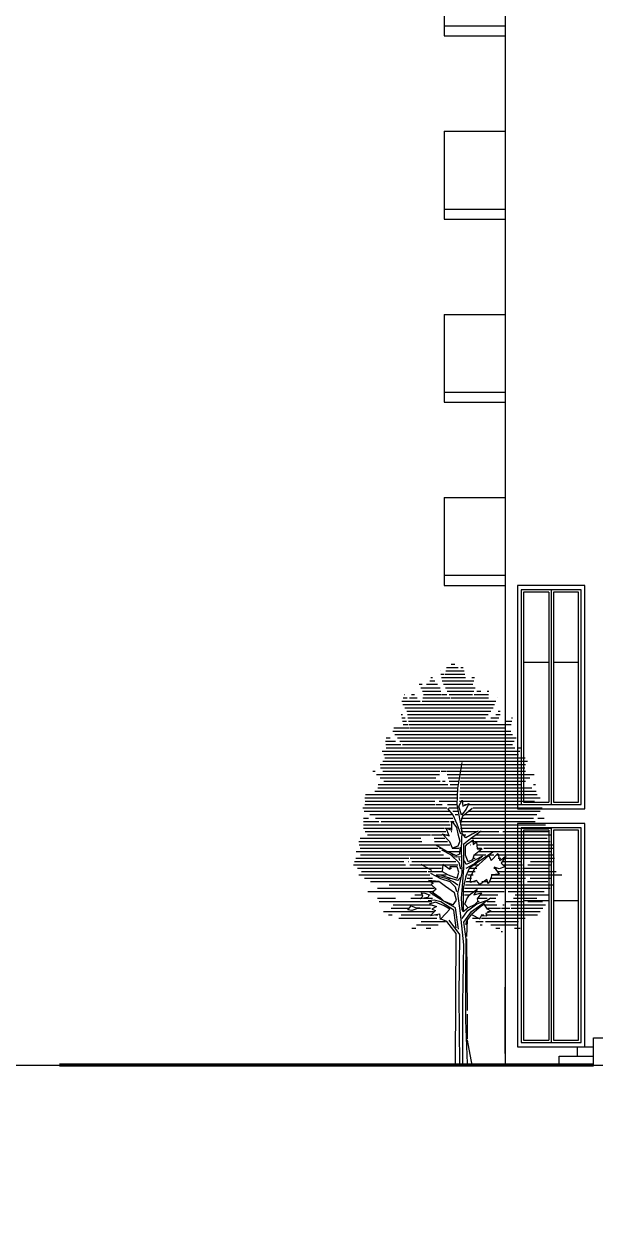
# Model space of a CAD drawing. Header units: inches. Extents: x -634 to 3638, y -6930911 to 5552.
# Drawn here: x 2306.56 to 2315.58, y 3390.96 to 3409.74 of the extents above; entities that cross this region are included whole.
import ezdxf

# ---------------------------------------------------------------- set-up
doc = ezdxf.new("R2010")
doc.units = ezdxf.units.IN
doc.header["$MEASUREMENT"] = 0
doc.linetypes.add('Dashed', pattern=[1128.888893, 564.444447, -564.444447])
for name, color, linetype in [('derevo', 7, 'Continuous'), ('OGRAJDENIYE', 255, 'Continuous'), ('развертка', 7, 'Continuous')]:
    doc.layers.add(name, color=color, linetype=linetype)
for name, color, linetype, lineweight in [('ELEV', 134, 'Continuous', 18), ('WALLS', 7, 'Continuous', 70), ('фасады', 7, 'Continuous', 30), ('фасады2', 7, 'Continuous', 25)]:
    doc.layers.add(name, color=color, linetype=linetype, lineweight=lineweight)

# ---------------------------------------------------------------- blocks, each defined once
blk = doc.blocks.new('*X24')
at = {"color": 0, "linetype": 'ByBlock'}
for p, q in [((108.775, 21.7), (109.124, 21.7)), ((108.911, 21.8), (109.024, 21.8)), ((109.203, 21.7), (109.275, 21.7)), ((108.305, 21.4), (108.35, 21.4)), ((108.584, 21.6), (108.585, 21.6)), ((108.603, 21.5), (108.702, 21.5)), ((108.623, 21.4), (109.342, 21.4)), ((108.731, 21.5), (109.32, 21.5)), ((108.753, 21.6), (109.298, 21.6)), ((109.53, 21.4), (109.611, 21.4)), ((107.957, 21.2), (108.045, 21.2)), ((108.005, 21.1), (108.584, 21.1)), ((108.052, 21), (108.599, 21)), ((108.174, 21.2), (108.508, 21.2)), ((108.273, 21.3), (108.429, 21.3)), ((108.642, 21.3), (109.586, 21.3)), ((108.68, 21.2), (109.56, 21.2)), ((108.739, 21.1), (109.633, 21.1)), ((108.798, 21), (109.593, 21)), ((109.68, 21), (109.798, 21)), ((109.987, 21), (110.038, 21)), ((107.441, 20.7), (107.984, 20.7)), ((107.478, 20.8), (107.601, 20.8)), ((107.515, 20.9), (107.525, 20.9)), ((107.671, 20.8), (107.901, 20.8)), ((107.73, 20.9), (107.817, 20.9)), ((108.043, 20.7), (110.248, 20.7)), ((108.062, 20.8), (108.887, 20.8)), ((108.082, 20.9), (108.614, 20.9)), ((108.633, 20.9), (108.786, 20.9)), ((108.857, 20.9), (109.553, 20.9)), ((108.916, 20.8), (109.512, 20.8)), ((109.519, 20.8), (110.025, 20.8)), ((109.6, 20.9), (110.032, 20.9)), ((110.283, 20.8), (110.288, 20.8)), ((107.421, 20.3), (107.455, 20.3)), ((107.466, 20.6), (110.209, 20.6)), ((107.53, 20.5), (110.169, 20.5)), ((107.589, 20.4), (110.097, 20.4)), ((107.605, 20.3), (110.017, 20.3)), ((110.247, 20.3), (110.376, 20.3)), ((110.317, 20.4), (110.376, 20.4)), ((107.441, 20.2), (107.536, 20.2)), ((107.46, 20.1), (107.581, 20.1)), ((107.48, 20), (107.617, 20)), ((107.62, 20.2), (109.938, 20.2)), ((107.636, 20.1), (110.292, 20.1)), ((107.652, 20), (110.708, 20)), ((110.098, 20.2), (110.341, 20.2)), ((110.543, 20.1), (110.73, 20.1)), ((110.719, 20.2), (110.747, 20.2)), ((106.965, 19.6), (107.088, 19.6)), ((107.165, 19.8), (110.695, 19.8)), ((107.201, 19.9), (107.487, 19.9)), ((107.23, 19.7), (110.746, 19.7)), ((107.306, 19.6), (110.851, 19.6)), ((107.5, 19.9), (107.652, 19.9)), ((107.667, 19.9), (110.544, 19.9)), ((106.951, 19.5), (107.249, 19.5)), ((106.958, 19.4), (107.409, 19.4)), ((106.965, 19.3), (110.814, 19.3)), ((107.382, 19.5), (110.796, 19.5)), ((107.458, 19.4), (110.742, 19.4)), ((110.888, 19.3), (111.004, 19.3)), ((106.846, 19.2), (110.965, 19.2)), ((106.875, 18.9), (111.197, 18.9)), ((106.899, 19.1), (110.926, 19.1)), ((106.929, 19), (111.124, 19)), ((106.575, 18.6), (106.641, 18.6)), ((106.685, 18.5), (108.568, 18.5)), ((106.794, 18.8), (111.139, 18.8)), ((106.798, 18.7), (108.736, 18.7)), ((106.873, 18.6), (108.579, 18.6)), ((108.617, 18.6), (108.753, 18.6)), ((108.741, 18.7), (109.205, 18.7)), ((108.769, 18.6), (109.19, 18.6)), ((108.796, 18.5), (109.175, 18.5)), ((109.196, 18.5), (111.396, 18.5)), ((109.2, 18.6), (111.136, 18.6)), ((109.205, 18.7), (111.115, 18.7)), ((106.734, 18.2), (108.817, 18.2)), ((106.795, 18.4), (108.454, 18.4)), ((106.905, 18.3), (108.586, 18.3)), ((108.649, 18.3), (108.738, 18.3)), ((108.824, 18.4), (109.16, 18.4)), ((108.851, 18.3), (109.144, 18.3)), ((108.879, 18.2), (109.129, 18.2)), ((109.181, 18.2), (111.004, 18.2)), ((109.186, 18.3), (111.134, 18.3)), ((109.191, 18.4), (111.265, 18.4)), ((111.37, 18.2), (111.433, 18.2)), ((106.331, 17.8), (109.083, 17.8)), ((106.352, 17.9), (109.084, 17.9)), ((106.636, 18), (109.099, 18)), ((106.72, 18.1), (109.114, 18.1)), ((109.162, 17.8), (111.577, 17.8)), ((109.167, 17.9), (111.481, 17.9)), ((109.172, 18), (111.458, 18)), ((109.177, 18.1), (111.322, 18.1)), ((106.273, 17.5), (108.787, 17.5)), ((106.332, 17.6), (108.43, 17.6)), ((106.338, 17.7), (108.42, 17.7)), ((108.462, 17.6), (108.647, 17.6)), ((108.554, 17.7), (109.088, 17.7)), ((108.805, 17.6), (109.093, 17.6)), ((108.844, 17.5), (109.099, 17.5)), ((109.158, 17.7), (109.188, 17.7)), ((109.264, 17.7), (111.4, 17.7)), ((109.307, 17.6), (109.383, 17.6)), ((109.451, 17.6), (111.664, 17.6)), ((109.561, 17.5), (111.636, 17.5)), ((106.292, 17.2), (106.438, 17.2)), ((106.292, 17.1), (106.752, 17.1)), ((106.311, 17.4), (108.883, 17.4)), ((106.48, 17.3), (108.922, 17.3)), ((106.649, 17.2), (108.962, 17.2)), ((106.819, 17.1), (108.855, 17.1)), ((108.896, 17.1), (109.001, 17.1)), ((108.961, 17.4), (109.104, 17.4)), ((109.035, 17.3), (109.109, 17.3)), ((109.11, 17.2), (109.114, 17.2)), ((109.199, 17.1), (111.426, 17.1)), ((109.212, 17.2), (111.377, 17.2)), ((109.329, 17.3), (111.477, 17.3)), ((109.445, 17.4), (111.577, 17.4)), ((111.5, 17.2), (111.697, 17.2)), ((106.292, 17), (108.882, 17)), ((106.292, 16.9), (108.694, 16.9)), ((106.338, 16.8), (108.749, 16.8)), ((108.71, 16.9), (108.909, 16.9)), ((108.91, 16.8), (108.936, 16.8)), ((109.193, 17), (111.728, 17)), ((109.193, 16.9), (111.887, 16.9)), ((109.238, 16.8), (109.673, 16.8)), ((109.746, 16.8), (110.338, 16.8)), ((110.453, 16.8), (111.846, 16.8)), ((106.149, 16.5), (108.041, 16.5)), ((106.159, 16.4), (108.874, 16.4)), ((106.194, 16.6), (108.008, 16.6)), ((106.416, 16.7), (108.298, 16.7)), ((108.322, 16.7), (108.647, 16.7)), ((108.401, 16.6), (108.723, 16.6)), ((108.414, 16.5), (108.799, 16.5)), ((108.713, 16.7), (108.803, 16.7)), ((109.284, 16.7), (109.355, 16.7)), ((109.491, 16.4), (109.504, 16.4)), ((109.497, 16.6), (111.786, 16.6)), ((109.527, 16.5), (111.876, 16.5)), ((109.621, 16.7), (111.903, 16.7)), ((109.673, 16.4), (111.955, 16.4)), ((106.07, 16.2), (108.596, 16.2)), ((106.19, 16.3), (108.511, 16.3)), ((106.206, 16.1), (108.682, 16.1)), ((108.564, 16.3), (108.642, 16.3)), ((108.766, 16.2), (109.153, 16.2)), ((108.889, 16.1), (109.028, 16.1)), ((108.943, 16.3), (109.153, 16.3)), ((109.593, 16.1), (109.95, 16.1)), ((109.683, 16.3), (109.82, 16.3)), ((109.718, 16.2), (111.9, 16.2)), ((109.886, 16.3), (111.983, 16.3)), ((110.046, 16.1), (110.184, 16.1)), ((110.267, 16.1), (111.963, 16.1)), ((105.994, 15.8), (107.55, 15.8)), ((106.027, 15.9), (107.499, 15.9)), ((106.059, 16), (107.652, 16)), ((106.109, 15.7), (106.903, 15.7)), ((106.907, 15.7), (108.104, 15.7)), ((107.627, 15.9), (107.639, 15.9)), ((107.675, 15.8), (108.65, 15.8)), ((107.689, 16), (108.874, 16)), ((107.742, 15.9), (109.054, 15.9)), ((108.11, 15.7), (108.621, 15.7)), ((108.673, 15.8), (109.114, 15.8)), ((108.87, 15.7), (108.921, 15.7)), ((109.456, 15.7), (109.685, 15.7)), ((109.566, 15.8), (109.74, 15.8)), ((109.581, 16), (109.628, 16)), ((110.068, 16), (110.102, 16)), ((110.188, 15.7), (110.266, 15.7)), ((110.316, 16), (110.401, 16)), ((110.438, 15.9), (111.002, 15.9)), ((110.462, 15.8), (111.041, 15.8)), ((110.504, 16), (111.997, 16)), ((110.528, 15.7), (110.977, 15.7)), ((111.043, 15.7), (111.824, 15.7)), ((111.204, 15.8), (111.882, 15.8)), ((111.281, 15.9), (111.939, 15.9)), ((106.15, 15.5), (108.274, 15.5)), ((106.235, 15.6), (108.189, 15.6)), ((106.326, 15.4), (108.359, 15.4)), ((106.501, 15.3), (108.543, 15.3)), ((108.23, 15.6), (108.641, 15.6)), ((108.467, 15.5), (108.765, 15.5)), ((108.833, 15.4), (108.903, 15.4)), ((109.366, 15.3), (109.642, 15.3)), ((109.392, 15.4), (109.52, 15.4)), ((109.414, 15.5), (109.575, 15.5)), ((109.435, 15.6), (109.63, 15.6)), ((109.831, 15.3), (109.978, 15.3)), ((110.042, 15.3), (111.036, 15.3)), ((110.075, 15.4), (111.139, 15.4)), ((110.108, 15.5), (112.221, 15.5)), ((110.304, 15.6), (112.056, 15.6)), ((111.198, 15.3), (111.804, 15.3)), ((111.273, 15.4), (111.922, 15.4)), ((106.418, 15), (108.391, 15)), ((106.715, 15.1), (108.404, 15.1)), ((107.06, 15.2), (108.314, 15.2)), ((109.294, 15), (109.62, 15)), ((109.316, 15.1), (110.605, 15.1)), ((109.341, 15.2), (111.953, 15.2)), ((109.673, 15), (110.494, 15)), ((110.617, 15.1), (111.877, 15.1)), ((110.617, 15), (111.691, 15)), ((106.71, 14.8), (107.251, 14.8)), ((106.764, 14.7), (108.335, 14.7)), ((107.181, 14.6), (108.349, 14.6)), ((107.708, 14.8), (108.004, 14.8)), ((107.83, 14.9), (108.055, 14.9)), ((108.089, 14.8), (108.351, 14.8)), ((108.253, 14.9), (108.286, 14.9)), ((108.361, 14.9), (108.48, 14.9)), ((109.311, 14.9), (109.476, 14.9)), ((109.327, 14.8), (109.333, 14.8)), ((109.689, 14.7), (109.754, 14.7)), ((109.718, 14.8), (109.993, 14.8)), ((109.795, 14.9), (110.311, 14.9)), ((109.929, 14.6), (110.274, 14.6)), ((109.984, 14.7), (110.232, 14.7)), ((110.069, 14.8), (110.252, 14.8)), ((110.46, 14.6), (110.501, 14.6)), ((110.552, 14.7), (111.062, 14.7)), ((110.694, 14.6), (111.144, 14.6)), ((110.779, 14.8), (111.477, 14.8)), ((110.825, 14.9), (111.828, 14.9)), ((111.148, 14.6), (111.734, 14.6)), ((111.203, 14.7), (111.642, 14.7)), ((106.895, 14.4), (108.385, 14.4)), ((107.043, 14.3), (107.152, 14.3)), ((107.12, 14.5), (107.657, 14.5)), ((107.418, 14.3), (108.296, 14.3)), ((107.924, 14.5), (108.297, 14.5)), ((108.445, 14.3), (108.51, 14.3)), ((109.813, 14.3), (109.885, 14.3)), ((109.967, 14.3), (111.493, 14.3)), ((110, 14.4), (111.573, 14.4)), ((110.007, 14.5), (110.391, 14.5)), ((110.413, 14.5), (110.667, 14.5)), ((110.711, 14.5), (111.653, 14.5)), ((107.345, 14.2), (108.486, 14.2)), ((107.737, 13.9), (107.858, 13.9)), ((107.875, 14), (108.522, 14)), ((108.013, 14.1), (108.742, 14.1)), ((108.162, 13.9), (108.303, 13.9)), ((109.552, 14.2), (109.79, 14.2)), ((109.648, 14.1), (109.868, 14.1)), ((109.777, 14), (109.839, 14)), ((109.824, 14.2), (111.129, 14.2)), ((109.94, 14.1), (110.925, 14.1)), ((110.095, 14), (110.912, 14)), ((110.249, 13.9), (110.367, 13.9)), ((110.808, 13.9), (110.978, 13.9)), ((110.404, 13.8), (110.444, 13.8))]:
    blk.add_line(p, q, dxfattribs=at)

msp = doc.modelspace()

# ---------------------------------------------------------------- hatches: boundary and pattern name
at = {"layer": 'ELEV', "linetype": 'Continuous'}
h = msp.add_hatch(dxfattribs=at)
h.set_pattern_fill('ANSI31', color=256, scale=0.01044, style=0)
h.set_pattern_definition([(45, (1262.311104, 3366.587935), (-0.02343928418428, 0.02343928418428), [])])
edge = h.paths.add_edge_path()
edge.add_ellipse((1445.78234, 3471.96182), major_axis=(0, 6932302.83262), ratio=0.00000001506, start_angle=89.999976115149, end_angle=270.000023884851)
edge.add_line((1445.67794, 3474.85168), (1445.67794, 3528.48347))
edge.add_line((1445.67794, 3528.48347), (1445.88675, 3528.48347))
edge.add_line((1445.88675, 3528.48347), (1445.88675, 3474.85168))

# ---------------------------------------------------------------- linework, layer by layer
at = {"layer": 'derevo', "color": 0}
for p, q in [((2313.41545, 3397.65206), (2313.48186, 3398.06546)), ((2313.40622, 3397.39922), (2313.41545, 3397.65206)), ((2313.42794, 3397.37414), (2313.48268, 3397.46926)), ((2313.48268, 3397.46926), (2313.49133, 3397.37414)), ((2313.49133, 3397.37414), (2313.58929, 3397.41738)), ((2313.58929, 3397.41738), (2313.54607, 3397.32802)), ((2313.34166, 3397.23128), (2313.2568, 3397.33463)), ((2313.40622, 3397.08917), (2313.34166, 3397.23128)), ((2313.48186, 3396.97659), (2313.40622, 3397.39922)), ((2313.47116, 3397.23291), (2313.42794, 3397.37414)), ((2313.46341, 3397.10947), (2313.49108, 3397.22205)), ((2313.54607, 3397.32802), (2313.47116, 3397.23291)), ((2313.49108, 3397.22205), (2313.64051, 3397.34385)), ((2313.31846, 3396.99367), (2313.31846, 3397.1349)), ((2313.31846, 3397.1349), (2313.39337, 3397.0369)), ((2313.39337, 3397.0369), (2313.41642, 3396.9389)), ((2313.46341, 3396.93045), (2313.40622, 3397.08917)), ((2313.48186, 3396.93968), (2313.46341, 3397.10947)), ((2313.28676, 3396.8092), (2313.16575, 3396.9389)), ((2313.16575, 3396.9389), (2313.27524, 3396.9072)), ((2313.27524, 3396.9072), (2313.23202, 3397.02538)), ((2313.23202, 3397.02538), (2313.31846, 3396.99367)), ((2313.41642, 3396.9389), (2313.44811, 3396.82073)), ((2313.47264, 3396.69607), (2313.48186, 3396.97659)), ((2313.53905, 3396.87324), (2313.48186, 3396.93968)), ((2313.50953, 3396.78096), (2313.61284, 3396.86401)), ((2313.64051, 3396.93045), (2313.53905, 3396.87324)), ((2313.61284, 3396.86401), (2313.78256, 3396.98582)), ((2313.73459, 3396.97659), (2313.64051, 3396.93045)), ((2313.06863, 3396.76066), (2313.22912, 3396.66839)), ((2313.30292, 3396.60195), (2313.16271, 3396.67761)), ((2313.22912, 3396.66839), (2313.38778, 3396.59272)), ((2313.32998, 3396.7112), (2313.28676, 3396.8092)), ((2313.41642, 3396.7429), (2313.32998, 3396.7112)), ((2313.44811, 3396.82073), (2313.41642, 3396.7429)), ((2313.44496, 3396.6204), (2313.45419, 3396.72375)), ((2313.48186, 3396.31958), (2313.47264, 3396.69607)), ((2313.50953, 3396.40448), (2313.50953, 3396.78096)), ((2313.53454, 3396.7429), (2313.56912, 3396.77749)), ((2313.53454, 3396.60167), (2313.53454, 3396.7429)), ((2313.56912, 3396.77749), (2313.65555, 3396.8409)), ((2313.65555, 3396.8409), (2313.65555, 3396.76596)), ((2313.65555, 3396.76596), (2313.7103, 3396.8092)), ((2313.79673, 3396.69967), (2313.66708, 3396.59302)), ((2313.7103, 3396.8092), (2313.71894, 3396.69967)), ((2313.71894, 3396.69967), (2313.79673, 3396.69967)), ((2313.43574, 3396.48014), (2313.30292, 3396.60195)), ((2313.397, 3396.56504), (2313.33243, 3396.57426)), ((2313.38778, 3396.59272), (2313.44496, 3396.6204)), ((2313.45419, 3396.57426), (2313.397, 3396.56504)), ((2313.44496, 3396.51705), (2313.43574, 3396.55581)), ((2313.46341, 3396.37679), (2313.43574, 3396.48014)), ((2313.54827, 3396.45246), (2313.51875, 3396.50783)), ((2313.57776, 3396.49502), (2313.53454, 3396.60167)), ((2313.59439, 3396.47091), (2313.54827, 3396.45246)), ((2313.64403, 3396.52673), (2313.57776, 3396.49502)), ((2313.80101, 3396.58349), (2313.59439, 3396.47091)), ((2313.60361, 3396.40448), (2313.76411, 3396.51705)), ((2313.66708, 3396.59302), (2313.64403, 3396.52673)), ((2313.67003, 3396.46169), (2313.80101, 3396.58349)), ((2313.68725, 3396.39702), (2313.80538, 3396.50655)), ((2313.76411, 3396.51705), (2313.9781, 3396.65731)), ((2313.80538, 3396.50655), (2313.90334, 3396.59302)), ((2313.90334, 3396.59302), (2313.93791, 3396.5152)), ((2313.93791, 3396.5152), (2314.04451, 3396.62473)), ((2314.04451, 3396.62473), (2314.07621, 3396.5152)), ((2314.07621, 3396.5152), (2314.17417, 3396.58149)), ((2314.17417, 3396.58149), (2314.09926, 3396.47196)), ((2314.09926, 3396.47196), (2314.154, 3396.4172)), ((2313.00406, 3396.35834), (2312.83434, 3396.45246)), ((2313.14426, 3396.2273), (2312.98561, 3396.31035)), ((2313.17728, 3396.45179), (2313.16575, 3396.34226)), ((2313.16575, 3396.34226), (2313.26371, 3396.28749)), ((2313.28676, 3396.37396), (2313.17728, 3396.45179)), ((2313.26371, 3396.28749), (2313.40489, 3396.23561)), ((2313.40489, 3396.4172), (2313.28676, 3396.4172)), ((2313.28676, 3396.4172), (2313.28676, 3396.37396)), ((2313.42794, 3396.33073), (2313.40489, 3396.4172)), ((2313.40489, 3396.23561), (2313.42794, 3396.33073)), ((2313.41545, 3395.99108), (2313.48186, 3396.31958)), ((2313.49108, 3396.17009), (2313.50953, 3396.40448)), ((2313.53905, 3396.26421), (2313.60361, 3396.40448)), ((2313.54827, 3396.39525), (2313.67003, 3396.46169)), ((2313.62098, 3396.26731), (2313.68725, 3396.39702)), ((2313.94655, 3396.28749), (2313.93791, 3396.23561)), ((2314.06756, 3396.29902), (2313.94655, 3396.28749)), ((2314.06756, 3396.38549), (2313.98977, 3396.40855)), ((2313.98977, 3396.40855), (2314.06756, 3396.29902)), ((2314.154, 3396.4172), (2314.06756, 3396.38549)), ((2313.11389, 3396.18084), (2312.94967, 3396.20102)), ((2312.94967, 3396.20102), (2313.02746, 3396.15778)), ((2313.02746, 3396.15778), (2312.99288, 3396.13761)), ((2312.99288, 3396.13761), (2313.07067, 3396.05978)), ((2313.24757, 3396.2273), (2313.0594, 3396.27344)), ((2313.2205, 3396.10302), (2313.11389, 3396.18084)), ((2313.29369, 3396.17932), (2313.14426, 3396.2273)), ((2313.41545, 3396.19778), (2313.16271, 3396.27344)), ((2313.36167, 3396.00502), (2313.2205, 3396.10302)), ((2313.34166, 3396.17932), (2313.24757, 3396.2273)), ((2313.37855, 3396.09443), (2313.29369, 3396.17932)), ((2313.41545, 3396.12395), (2313.34166, 3396.17932)), ((2313.397, 3396.0206), (2313.37855, 3396.09443)), ((2313.45419, 3396.24576), (2313.41545, 3396.19778)), ((2313.47264, 3395.91725), (2313.49108, 3396.17009)), ((2313.53905, 3396.26421), (2313.50031, 3396.07597)), ((2313.61234, 3396.16931), (2313.62098, 3396.26731)), ((2313.7103, 3396.20102), (2313.61234, 3396.16931)), ((2313.76216, 3396.13761), (2313.7103, 3396.20102)), ((2313.87164, 3396.21255), (2313.76216, 3396.13761)), ((2313.89469, 3396.14626), (2313.87164, 3396.21255)), ((2313.93791, 3396.23561), (2313.89469, 3396.14626)), ((2312.82001, 3395.9099), (2312.86323, 3395.95314)), ((2312.93814, 3395.93008), (2312.82001, 3395.9099)), ((2312.86323, 3395.95314), (2312.84306, 3396.00502)), ((2312.84306, 3396.00502), (2312.89492, 3395.99637)), ((2312.89492, 3395.99637), (2312.96119, 3395.97331)), ((2312.96119, 3395.97331), (2312.93814, 3395.93008)), ((2313.09815, 3395.92648), (2312.97454, 3396.01138)), ((2313.07067, 3396.05978), (2313.01593, 3396.01655)), ((2313.01593, 3396.01655), (2313.13406, 3395.93008)), ((2313.37855, 3395.76592), (2313.09815, 3395.92648)), ((2313.13406, 3395.93008), (2313.1888, 3395.87531)), ((2313.39337, 3395.88684), (2313.36167, 3396.00502)), ((2313.45419, 3395.68287), (2313.41545, 3395.99108)), ((2313.48186, 3395.73824), (2313.47264, 3395.91725)), ((2313.50031, 3396.07597), (2313.50031, 3395.71978)), ((2313.5259, 3395.82343), (2313.55759, 3395.9099)), ((2313.55759, 3395.9099), (2313.60081, 3395.97331)), ((2313.60081, 3395.97331), (2313.71894, 3396.05978)), ((2313.71894, 3396.05978), (2313.66708, 3395.97331)), ((2313.66708, 3395.97331), (2313.78521, 3396.00502)), ((2313.78521, 3396.00502), (2313.71894, 3395.9099)), ((2313.71894, 3395.9099), (2313.73046, 3395.86667)), ((2313.82868, 3395.85081), (2313.93199, 3395.92648)), ((2312.62409, 3395.73408), (2312.67883, 3395.80037)), ((2312.69036, 3395.72543), (2312.62409, 3395.73408)), ((2312.67883, 3395.80037), (2312.75663, 3395.76867)), ((2312.80849, 3395.76867), (2312.69036, 3395.72543)), ((2312.75663, 3395.76867), (2312.80849, 3395.76867)), ((2313.04096, 3395.88957), (2312.94687, 3395.8785)), ((2313.05915, 3395.85514), (2312.96119, 3395.82343)), ((2312.96119, 3395.82343), (2313.07932, 3395.78884)), ((2313.05915, 3395.72543), (2312.98424, 3395.64761)), ((2313.07932, 3395.78884), (2313.00441, 3395.74561)), ((2313.00441, 3395.74561), (2313.05915, 3395.72543)), ((2313.14426, 3395.86004), (2313.04096, 3395.88957)), ((2313.20033, 3395.80037), (2313.05915, 3395.85514)), ((2313.35088, 3395.72901), (2313.14426, 3395.86004)), ((2313.1888, 3395.87531), (2313.34151, 3395.8119)), ((2313.28676, 3395.74561), (2313.20033, 3395.80037)), ((2313.23202, 3395.6822), (2313.28676, 3395.74561)), ((2313.34151, 3395.8119), (2313.39337, 3395.88684)), ((2313.38778, 3395.44849), (2313.35088, 3395.72901)), ((2313.42652, 3395.42819), (2313.37855, 3395.76592)), ((2313.50031, 3395.70133), (2313.48186, 3395.73824)), ((2313.48186, 3395.59798), (2313.56672, 3395.71978)), ((2313.56672, 3395.75669), (2313.50031, 3395.70133)), ((2313.57776, 3395.76867), (2313.5259, 3395.82343)), ((2313.56672, 3395.71978), (2313.71615, 3395.83236)), ((2313.67572, 3395.8119), (2313.57776, 3395.76867)), ((2313.63129, 3395.71055), (2313.82868, 3395.85081)), ((2313.75351, 3395.76867), (2313.6325, 3395.65914)), ((2313.73046, 3395.86667), (2313.67572, 3395.8119)), ((2313.71615, 3395.83236), (2313.87664, 3395.88957)), ((2313.82842, 3395.82343), (2313.75351, 3395.76867)), ((2313.88317, 3395.74561), (2313.82842, 3395.82343)), ((2313.93791, 3395.7139), (2313.88317, 3395.74561)), ((2312.98424, 3395.64761), (2313.12254, 3395.67067)), ((2313.12254, 3395.67067), (2313.13406, 3395.5842)), ((2313.13406, 3395.5842), (2313.23202, 3395.6822)), ((2313.23835, 3395.54999), (2313.15349, 3395.58875)), ((2313.38778, 3395.36359), (2313.23835, 3395.54999)), ((2313.44496, 3395.34514), (2313.27524, 3395.57029)), ((2313.50953, 3395.18458), (2313.45419, 3395.68287)), ((2313.50953, 3395.54076), (2313.63129, 3395.71055)), ((2313.54827, 3395.2787), (2313.50953, 3395.54076)), ((2313.53905, 3395.50385), (2313.5575, 3395.56107)), ((2313.5575, 3395.56107), (2313.63129, 3395.66257)), ((2313.5575, 3395.31561), (2313.56672, 3395.57952)), ((2313.6325, 3395.65914), (2313.76216, 3395.59572)), ((2313.76216, 3395.59572), (2313.78521, 3395.64761)), ((2313.78521, 3395.64761), (2313.87164, 3395.63896)), ((2313.86012, 3395.6822), (2313.93791, 3395.7139)), ((2313.87164, 3395.63896), (2313.86012, 3395.6822)), ((2313.37855, 3393.30767), (2313.38778, 3395.36359)), ((2313.43574, 3394.36885), (2313.44496, 3395.34514)), ((2313.49108, 3394.2655), (2313.50953, 3395.18458)), ((2313.53905, 3394.61246), (2313.54827, 3395.2787)), ((2313.56672, 3394.14369), (2313.5575, 3395.2787)), ((2313.53905, 3393.99236), (2313.53905, 3394.61246)), ((2313.44496, 3393.29844), (2313.43574, 3394.36885)), ((2313.49108, 3393.30767), (2313.49108, 3394.2655)), ((2313.56672, 3393.69338), (2313.56672, 3394.08648)), ((2313.56672, 3393.30767), (2313.53905, 3393.99236)), ((2313.64051, 3393.27998), (2313.56672, 3393.67493))]:
    msp.add_line(p, q, dxfattribs=at)
at = {"layer": 'OGRAJDENIYE', "color": 7, "linetype": 'Continuous'}
msp.add_line((2314.16362, 3393.46791), (2314.16362, 3394.51195), dxfattribs=at)
at = {"layer": 'WALLS', "color": 7, "ltscale": 100}
msp.add_lwpolyline([(2315.55467, 3393.27998), (2307.12774, 3393.27998)], dxfattribs=at)
at = {"layer": 'развертка'}
msp.add_line((1883.34432, 3393.27998), (2396.27892, 3393.27998), dxfattribs=at)
at = {"layer": 'фасады', "color": 7, "linetype": 'Dashed', "ltscale": 100}
for points in [[(2314.16362, 3412.43762), (2314.16362, 3409.54372)], [(2313.19898, 3410.93279), (2313.19898, 3409.54372)], [(2314.16362, 3409.69806), (2313.19898, 3409.69806), (2313.19898, 3409.54372), (2314.16362, 3409.54372)], [(2314.16362, 3409.54372), (2314.16362, 3406.64982)], [(2313.19898, 3408.03889), (2313.19898, 3406.64982)], [(2313.19898, 3408.03889), (2314.16362, 3408.03889)], [(2314.16362, 3406.80416), (2313.19898, 3406.80416), (2313.19898, 3406.64982), (2314.16362, 3406.64982)], [(2314.16362, 3406.64982), (2314.16362, 3403.75591)], [(2313.19898, 3405.14499), (2313.19898, 3403.75591)], [(2313.19898, 3405.14499), (2314.16362, 3405.14499)], [(2314.16362, 3403.91025), (2313.19898, 3403.91025), (2313.19898, 3403.75591), (2314.16362, 3403.75591)], [(2314.16362, 3403.75591), (2314.16362, 3400.86201)], [(2313.19898, 3402.25108), (2313.19898, 3400.86201)], [(2313.19898, 3402.25108), (2314.16362, 3402.25108)], [(2314.16362, 3401.01635), (2313.19898, 3401.01635), (2313.19898, 3400.86201), (2314.16362, 3400.86201)], [(2314.16362, 3400.86201), (2314.16362, 3397.09994)], [(2314.16362, 3397.09994), (2314.16362, 3393.27998)], [(2315.55467, 3393.27998), (2315.55467, 3393.71407), (2316.57316, 3393.71407), (2316.57316, 3393.27998)], [(2314.72293, 3393.27998), (2314.72293, 3393.27998), (2315.01232, 3393.27998), (2315.01232, 3393.42468), (2315.30171, 3393.42468), (2315.30171, 3393.56937), (2315.55467, 3393.56937)], [(2315.01232, 3393.27998), (2315.55467, 3393.27998)], [(2315.30171, 3393.42468), (2315.55467, 3393.42468)]]:
    msp.add_lwpolyline(points, dxfattribs=at)
at = {"layer": 'фасады2', "color": 7, "ltscale": 100}
for p, q in [((2314.41442, 3400.79448), (2314.41442, 3397.39897)), ((2315.35976, 3400.79448), (2314.41442, 3400.79448)), ((2315.35976, 3397.39897), (2315.35976, 3400.79448)), ((2314.45301, 3400.7559), (2314.45301, 3397.43756)), ((2314.84851, 3400.7559), (2314.45301, 3400.7559)), ((2315.32118, 3400.7559), (2314.92568, 3400.7559)), ((2315.32118, 3397.43756), (2315.32118, 3400.7559)), ((2314.45301, 3397.43756), (2314.84851, 3397.43756)), ((2314.92568, 3397.43756), (2315.32118, 3397.43756)), ((2314.41442, 3397.39897), (2315.35976, 3397.39897)), ((2314.41442, 3397.03241), (2314.41442, 3393.6369)), ((2315.35976, 3397.03241), (2314.41442, 3397.03241)), ((2314.45301, 3396.99383), (2314.45301, 3393.67548)), ((2314.84851, 3396.99383), (2314.45301, 3396.99383)), ((2315.32118, 3396.99383), (2314.92568, 3396.99383)), ((2315.32118, 3393.67548), (2315.32118, 3396.99383)), ((2315.35976, 3393.6369), (2315.35976, 3397.03241)), ((2314.45301, 3393.67548), (2314.84851, 3393.67548)), ((2314.92568, 3393.67548), (2315.32118, 3393.67548)), ((2314.41442, 3393.6369), (2315.35976, 3393.6369))]:
    msp.add_line(p, q, dxfattribs=at)
for points in [[(2315.41764, 3400.86201), (2314.35654, 3400.86201), (2314.35654, 3397.33145), (2315.41764, 3397.33145)], [(2315.41764, 3397.09994), (2314.35654, 3397.09994), (2314.35654, 3393.56937), (2315.41764, 3393.56937)]]:
    msp.add_lwpolyline(points, close=True, dxfattribs=at)
for points in [[(2314.88709, 3400.79448), (2314.88709, 3397.39897)], [(2314.84851, 3400.7559), (2314.84851, 3397.43756)], [(2314.92568, 3400.7559), (2314.92568, 3397.43756)], [(2314.84851, 3396.99383), (2314.84851, 3393.67548)], [(2314.88709, 3397.03241), (2314.88709, 3393.6369)], [(2314.92568, 3396.99383), (2314.92568, 3393.67548)]]:
    msp.add_lwpolyline(points, dxfattribs=at)
at = {"layer": 'фасады2', "color": 7, "linetype": 'Dashed', "ltscale": 100}
for points in [[(2314.45301, 3399.64657), (2314.84851, 3399.64657)], [(2314.92568, 3399.64657), (2315.32118, 3399.64657)], [(2314.45301, 3395.8845), (2314.84851, 3395.8845)], [(2314.92568, 3395.8845), (2315.32118, 3395.8845)]]:
    msp.add_lwpolyline(points, dxfattribs=at)

# ---------------------------------------------------------------- block references
at = {"layer": 'derevo', "color": 0, "linetype": 'ByBlock', "xscale": 0.5280700661834159, "yscale": 0.5280700661834159, "zscale": 0.5280700661834159}
msp.add_blockref('*X24', (2255.79537, 3388.10365), dxfattribs=at)

doc.saveas('drawing.dxf')
